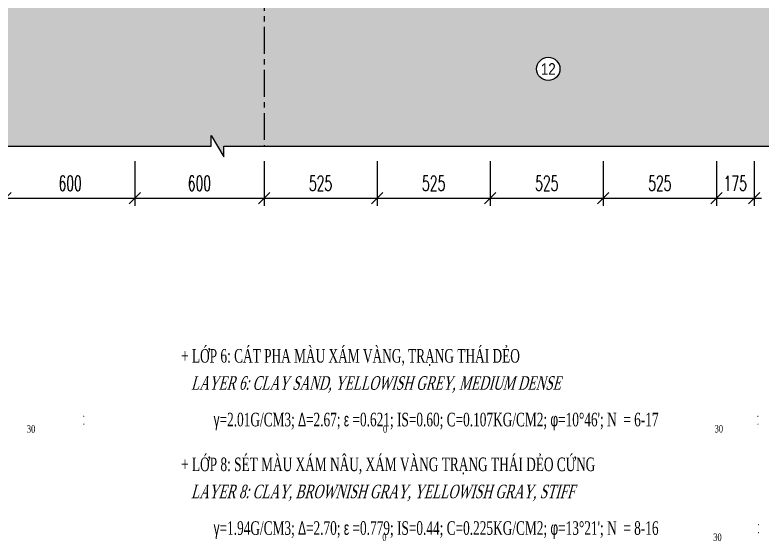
# Model space of a CAD drawing. Extents: x 9472 to 112692, y 46655 to 72187.
# Drawn here: x 27317 to 30785, y 63190 to 65634 of the extents above; entities that cross this region are included whole.
import ezdxf
from ezdxf.enums import TextEntityAlignment as Align

# ---------------------------------------------------------------- set-up
doc = ezdxf.new("R2010")
doc.units = 0
doc.header["$LTSCALE"] = 10
doc.header["$MEASUREMENT"] = 0
doc.linetypes.add('CENTER', pattern=[2, 1.25, -0.25, 0.25, -0.25])
doc.layers.get('0').update_dxf_attribs({"color": 6, "linetype": 'CONTINUOUS'})
for name, color, linetype in [('Hatch', 8, 'CONTINUOUS'), ('Kich thuoc', 2, 'CONTINUOUS'), ('Net vang', 8, 'CONTINUOUS'), ('Text', 4, 'CONTINUOUS'), ('Tim', 8, 'CENTER')]:
    doc.layers.add(name, color=color, linetype=linetype)
doc.styles.add('Kichthuoc', font='romans.shx', dxfattribs={"width": 0.6})
doc.styles.get("Standard").update_dxf_attribs({"font": 'vntimeh.shx', "width": 0.65})
doc.styles.add('Ten', font='Vharialn.ttf')
doc.dimstyles.new('Dim 350', dxfattribs={"dimscale": 350, "dimtxt": 0.2, "dimasz": 0.15, "dimexe": 0.1, "dimexo": 0.2, "dimgap": 0.1, "dimtad": 1, "dimdec": 0, "dimlfac": -1, "dimzin": 0, "dimdsep": 46, "dimtxsty": 'Kichthuoc', "dimblk": 'OBLIQUE', "dimcen": 0.1, "dimdle": 0.1, "dimclrd": 2, "dimclre": 2, "dimclrt": 4, "dimadec": 0, "dimazin": 0, "dimtfac": 1, "dimtdec": 0, "dimtix": 1, "dimtmove": 2, "dimatfit": 3, "dimfxl": 1, "dimtfill": 1, "dimtolj": 1, "dimtzin": 0, "dimarcsym": 0})

# ---------------------------------------------------------------- blocks, each defined once
blk = doc.blocks.new('_Oblique')
at = {"color": 0, "linetype": 'ByBlock', "lineweight": -2}
blk.add_line((-0.5, -0.5), (0.5, 0.5), dxfattribs=at)
blk = doc.blocks.new('*D106')
at = {"layer": 'Kich thuoc', "color": 2, "lineweight": -2}
for p, q in [((27273.2, 64954.4), (27273.2, 64747.3)), ((27873.2, 64954.4), (27873.2, 64747.3)), ((27238.2, 64782.3), (27908.2, 64782.3))]:
    blk.add_line(p, q, dxfattribs=at)
at = {"layer": 'Kich thuoc', "color": 2, "lineweight": -2, "xscale": 52.5, "yscale": 52.5, "zscale": 52.5, "rotation": 180}
blk.add_blockref('_Oblique', (27273.2, 64782.3), dxfattribs=at)
at = {"layer": 'Kich thuoc', "color": 2, "lineweight": -2, "xscale": 52.5, "yscale": 52.5, "zscale": 52.5}
blk.add_blockref('_Oblique', (27873.2, 64782.3), dxfattribs=at)
at = {"layer": 'Kich thuoc', "color": 4, "insert": (27573.2, 64852.3), "char_height": 70, "attachment_point": 5, "style": 'Kichthuoc', "bg_fill": 3, "box_fill_scale": 1.25, "bg_fill_color": 9, "bg_fill_true_color": 13158600, "bg_fill_transparency": 3978432}
blk.add_mtext('\\A1;600', dxfattribs=at)
blk = doc.blocks.new('*D113')
at = {"layer": 'Kich thuoc', "color": 2, "lineweight": -2}
for p, q in [((30573.2, 64954.4), (30573.2, 64747.3)), ((30748.2, 64954.4), (30748.2, 64747.3)), ((30538.2, 64782.3), (30783.2, 64782.3))]:
    blk.add_line(p, q, dxfattribs=at)
at = {"layer": 'Kich thuoc', "color": 2, "lineweight": -2, "xscale": 52.5, "yscale": 52.5, "zscale": 52.5, "rotation": 180}
blk.add_blockref('_Oblique', (30573.2, 64782.3), dxfattribs=at)
at = {"layer": 'Kich thuoc', "color": 2, "lineweight": -2, "xscale": 52.5, "yscale": 52.5, "zscale": 52.5}
blk.add_blockref('_Oblique', (30748.2, 64782.3), dxfattribs=at)
at = {"layer": 'Kich thuoc', "color": 4, "insert": (30660.7, 64852.3), "char_height": 70, "attachment_point": 5, "style": 'Kichthuoc', "bg_fill": 3, "box_fill_scale": 1.25, "bg_fill_color": 9, "bg_fill_true_color": 13158600, "bg_fill_transparency": 11732736}
blk.add_mtext('\\A1;175', dxfattribs=at)
blk = doc.blocks.new('*D114')
at = {"layer": 'Kich thuoc', "color": 2, "lineweight": -2}
for p, q in [((28473.2, 64954.4), (28473.2, 64747.3)), ((28998.2, 64954.4), (28998.2, 64747.3)), ((28438.2, 64782.3), (29033.2, 64782.3))]:
    blk.add_line(p, q, dxfattribs=at)
at = {"layer": 'Kich thuoc', "color": 2, "lineweight": -2, "xscale": 52.5, "yscale": 52.5, "zscale": 52.5, "rotation": 180}
blk.add_blockref('_Oblique', (28473.2, 64782.3), dxfattribs=at)
at = {"layer": 'Kich thuoc', "color": 2, "lineweight": -2, "xscale": 52.5, "yscale": 52.5, "zscale": 52.5}
blk.add_blockref('_Oblique', (28998.2, 64782.3), dxfattribs=at)
at = {"layer": 'Kich thuoc', "color": 4, "insert": (28735.7, 64852.3), "char_height": 70, "attachment_point": 5, "style": 'Kichthuoc', "bg_fill": 3, "box_fill_scale": 1.25, "bg_fill_color": 9, "bg_fill_true_color": 13158600, "bg_fill_transparency": 5602004}
blk.add_mtext('\\A1;525', dxfattribs=at)
blk = doc.blocks.new('*D115')
at = {"layer": 'Kich thuoc', "color": 2, "lineweight": -2}
for p, q in [((27873.2, 64954.4), (27873.2, 64747.3)), ((28473.2, 64954.4), (28473.2, 64747.3)), ((27838.2, 64782.3), (28508.2, 64782.3))]:
    blk.add_line(p, q, dxfattribs=at)
at = {"layer": 'Kich thuoc', "color": 2, "lineweight": -2, "xscale": 52.5, "yscale": 52.5, "zscale": 52.5, "rotation": 180}
blk.add_blockref('_Oblique', (27873.2, 64782.3), dxfattribs=at)
at = {"layer": 'Kich thuoc', "color": 2, "lineweight": -2, "xscale": 52.5, "yscale": 52.5, "zscale": 52.5}
blk.add_blockref('_Oblique', (28473.2, 64782.3), dxfattribs=at)
at = {"layer": 'Kich thuoc', "color": 4, "insert": (28173.2, 64852.3), "char_height": 70, "attachment_point": 5, "style": 'Kichthuoc', "bg_fill": 3, "box_fill_scale": 1.25, "bg_fill_color": 9, "bg_fill_true_color": 13158600, "bg_fill_transparency": 11732736}
blk.add_mtext('\\A1;600', dxfattribs=at)
blk = doc.blocks.new('*D116')
at = {"layer": 'Kich thuoc', "color": 2, "lineweight": -2}
for p, q in [((29523.2, 64954.4), (29523.2, 64747.3)), ((30048.2, 64954.4), (30048.2, 64747.3)), ((29488.2, 64782.3), (30083.2, 64782.3))]:
    blk.add_line(p, q, dxfattribs=at)
at = {"layer": 'Kich thuoc', "color": 2, "lineweight": -2, "xscale": 52.5, "yscale": 52.5, "zscale": 52.5, "rotation": 180}
blk.add_blockref('_Oblique', (29523.2, 64782.3), dxfattribs=at)
at = {"layer": 'Kich thuoc', "color": 2, "lineweight": -2, "xscale": 52.5, "yscale": 52.5, "zscale": 52.5}
blk.add_blockref('_Oblique', (30048.2, 64782.3), dxfattribs=at)
at = {"layer": 'Kich thuoc', "color": 4, "insert": (29785.7, 64852.3), "char_height": 70, "attachment_point": 5, "style": 'Kichthuoc', "bg_fill": 3, "box_fill_scale": 1.25, "bg_fill_color": 9, "bg_fill_true_color": 13158600, "bg_fill_transparency": 4019712}
blk.add_mtext('\\A1;525', dxfattribs=at)
blk = doc.blocks.new('*D117')
at = {"layer": 'Kich thuoc', "color": 2, "lineweight": -2}
for p, q in [((28998.2, 64954.4), (28998.2, 64747.3)), ((29523.2, 64954.4), (29523.2, 64747.3)), ((28963.2, 64782.3), (29558.2, 64782.3))]:
    blk.add_line(p, q, dxfattribs=at)
at = {"layer": 'Kich thuoc', "color": 2, "lineweight": -2, "xscale": 52.5, "yscale": 52.5, "zscale": 52.5, "rotation": 180}
blk.add_blockref('_Oblique', (28998.2, 64782.3), dxfattribs=at)
at = {"layer": 'Kich thuoc', "color": 2, "lineweight": -2, "xscale": 52.5, "yscale": 52.5, "zscale": 52.5}
blk.add_blockref('_Oblique', (29523.2, 64782.3), dxfattribs=at)
at = {"layer": 'Kich thuoc', "color": 4, "insert": (29260.7, 64852.3), "char_height": 70, "attachment_point": 5, "style": 'Kichthuoc', "bg_fill": 3, "box_fill_scale": 1.25, "bg_fill_color": 9, "bg_fill_true_color": 13158600, "bg_fill_transparency": 632951}
blk.add_mtext('\\A1;525', dxfattribs=at)
blk = doc.blocks.new('*D118')
at = {"layer": 'Kich thuoc', "color": 2, "lineweight": -2}
for p, q in [((30048.2, 64954.4), (30048.2, 64747.3)), ((30573.2, 64954.4), (30573.2, 64747.3)), ((30013.2, 64782.3), (30608.2, 64782.3))]:
    blk.add_line(p, q, dxfattribs=at)
at = {"layer": 'Kich thuoc', "color": 2, "lineweight": -2, "xscale": 52.5, "yscale": 52.5, "zscale": 52.5, "rotation": 180}
blk.add_blockref('_Oblique', (30048.2, 64782.3), dxfattribs=at)
at = {"layer": 'Kich thuoc', "color": 2, "lineweight": -2, "xscale": 52.5, "yscale": 52.5, "zscale": 52.5}
blk.add_blockref('_Oblique', (30573.2, 64782.3), dxfattribs=at)
at = {"layer": 'Kich thuoc', "color": 4, "insert": (30310.7, 64852.3), "char_height": 70, "attachment_point": 5, "style": 'Kichthuoc', "bg_fill": 3, "box_fill_scale": 1.25, "bg_fill_color": 9, "bg_fill_true_color": 13158600, "bg_fill_transparency": 5602520}
blk.add_mtext('\\A1;525', dxfattribs=at)

msp = doc.modelspace()

# ---------------------------------------------------------------- linework, layer by layer
at = {"layer": 'Kich thuoc'}
msp.add_circle((29792.8, 65383.2), 54, dxfattribs=at)

# ---------------------------------------------------------------- texts
at = {"layer": 'Text', "style": 'Ten'}
msp.add_text('12', height=54, dxfattribs=at).set_placement((29792.8, 65383.2), align=Align.MIDDLE)
at = {"layer": 'Text'}
for s, height, width, p in [('+ líp 6: c¸t pha mµu x¸m vµng, tr¹ng th¸i dÎo', 63, 0.65, (28088.2, 64018.7)), ('.', 34.7, 0.7, (27631.6, 63767.2)), ('.', 34.7, 0.7, (30761.3, 63767.2)), ('30', 34.65, 0.7, (27372.4, 63693.5)), ('.', 34.7, 0.7, (27631.6, 63730.4)), ('0', 34.7, 0.7, (29025.4, 63692.3)), ('30', 34.65, 0.7, (30565.2, 63694.2)), ('.', 34.7, 0.7, (30761.3, 63730.4)), ('+ líp 8: sÐt mµu x¸m n©u, x¸m vµng tr¹ng th¸i dÎo cøng', 63, 0.65, (28088.2, 63514.7)), ('.', 34.7, 0.7, (30763.2, 63263.2)), ('.', 34.7, 0.7, (30763.2, 63226.4)), ('0', 34.7, 0.7, (29022.4, 63190.2)), ('30', 34.65, 0.7, (30558.6, 63190.2))]:
    msp.add_text(s, height=height, dxfattribs=dict(at, width=width)).set_placement(p)
at = {"layer": 'Text', "oblique": 15, "width": 0.65}
for s, p in [('   layer 6: clay sand, yellowish grey, medium dense', (28088.2, 63892.7)), ('   layer 8: clay, brownish gray, yellowish gray, stiff', (28088.2, 63388.7))]:
    msp.add_text(s, height=63, dxfattribs=at).set_placement(p)
at = {"layer": 'Text', "char_height": 63, "width": 13860, "attachment_point": 7}
for s, insert in [("{\\Fgreeks|c0;g}=2.01g/cm3; {\\Fgreeks|c0;D}=2.67; {\\Fgreeks|c0;e} =0.621; iS=0.60; C=0.107kg/cm2; {\\Fgreeks|c0;f}=10°46'; n  = 6-17", (28239.4, 63703.7)), ("{\\Fgreeks.shx|c1;g}=1.94g/cm3; {\\Fgreeks.shx|c0;D}=2.70; {\\Fgreeks.shx|c1;e} =0.779; iS=0.44; C=0.225kg/cm2; {\\Fgreeks.shx|c1;f}=13°21'; n  = 8-16", (28239.4, 63199.7))]:
    msp.add_mtext(s, dxfattribs=dict(at, insert=insert))

# ---------------------------------------------------------------- dimensions: what is measured, and where the dimension line sits
at = {"layer": 'Kich thuoc'}
for base, p1, p2, picture, middle in [((27873.2, 64782.3), (27273.2, 65024.4), (27873.2, 65024.4), '*D106', (27573.2, 64852.3)), ((28998.2, 64782.3), (28473.2, 65024.4), (28998.2, 65024.4), '*D114', (28735.7, 64852.3)), ((30048.2, 64782.3), (29523.2, 65024.4), (30048.2, 65024.4), '*D116', (29785.7, 64852.3)), ((30748.2, 64782.3), (30573.2, 65024.4), (30748.2, 65024.4), '*D113', (30660.7, 64852.3))]:
    dim = msp.add_linear_dim(base=base, p1=p1, p2=p2, dimstyle='Dim 350', dxfattribs=at)
    dim.commit()
    dim.dimension.update_dxf_attribs({"geometry": picture, "text_midpoint": middle})

# ---------------------------------------------------------------- next in the draw order: dimensions: what is measured, and where the dimension line sits
for base, p1, p2, picture, middle in [((28473.2, 64782.3), (27873.2, 65024.4), (28473.2, 65024.4), '*D115', (28173.2, 64852.3)), ((29523.2, 64782.3), (28998.2, 65024.4), (29523.2, 65024.4), '*D117', (29260.7, 64852.3)), ((30573.2, 64782.3), (30048.2, 65024.4), (30573.2, 65024.4), '*D118', (30310.7, 64852.3))]:
    dim = msp.add_linear_dim(base=base, p1=p1, p2=p2, dimstyle='Dim 350', dxfattribs=at)
    dim.commit()
    dim.dimension.update_dxf_attribs({"geometry": picture, "text_midpoint": middle})

# ---------------------------------------------------------------- next in the draw order: hatches: boundary and pattern name
at = {"layer": 'Hatch'}
h = msp.add_hatch(dxfattribs=at)
h.set_pattern_fill('CORK', color=256, scale=500, style=0)
h.set_pattern_definition([(0, (0, 0), (0, 62.5), []), (135, (31.25, -31.25), (-125, -125), [88.38835, -88.38835]), (135, (46.88, -31.25), (-125, -125), [88.38835, -88.38835]), (135, (62.5, -31.25), (-125, -125), [88.38835, -88.38835])])
h.paths.add_polyline_path([(25604.7, 65693.4), (25555.3, 65397.5), (25466.6, 65412.3), (25515.9, 65708.2)], flags=16)
h.paths.add_polyline_path([(34217.2, 65712.3), (30944.2, 65751.4, 0.267979), (30984.1, 65665.9, 0.520567), (31138.7, 65665.9, 0.520567), (31293.3, 65665.9, 0.520567), (31464.2, 65665.9, 0.520567), (31618.8, 65665.9, 0.520567), (31773.5, 65665.9, 0.520567), (31936.2, 65665.9, 0.520567), (32099, 65665.9, 0.520567), (32269.9, 65665.9, 0.520567), (32440.7, 65665.9, 0.520567), (32595.4, 65665.9, 0.520567), (32750, 65665.9, 0.520567), (32912.7, 65665.9, 0.520567), (33067.4, 65665.9, 0.520567), (33230.1, 65665.9, 0.520567), (33384.7, 65665.9, 0.520567), (33539.3, 65665.9, 0.520567), (33702.1, 65665.9, 0.520567), (33873, 65665.9, 0.520567), (34027.6, 65665.9, 0.520567), (34182.2, 65665.9, 0.158005)], flags=17)
h.paths.add_polyline_path([(25465.4, 65637.1), (25441.8, 65496), (25338.3, 65513.3), (25361.8, 65654.3)], flags=24)
h.paths.add_polyline_path([(26455.8, 65599.5), (26479.3, 65458.5), (26375.7, 65441.2), (26352.2, 65582.3)], flags=24)
h.paths.add_polyline_path([(29748.4, 65345.6), (29837.2, 65345.6), (29837.2, 65420.9), (29748.4, 65420.9)], flags=24)
h.paths.add_polyline_path([(25785.5, 65746.1), (25910.4, 65746.1), (25910.4, 65807.4), (25785.5, 65807.4)], flags=24)
h.paths.add_polyline_path([(25785.5, 65602.5), (25910.4, 65602.5), (25910.4, 65663.8), (25785.5, 65663.8)], flags=24)
h.paths.add_polyline_path([(24784.9, 65165.9), (25274.9, 65165.9), (25274.9, 65246.9), (24784.9, 65246.9)], flags=24)
h.paths.add_polyline_path([(24784.9, 65276.7), (25121.1, 65276.7), (25121.1, 65357.7), (24784.9, 65357.7)], flags=24)
edge = h.paths.add_edge_path()
edge.add_arc((29792.8, 65383.2), 54, 0, 360)
edge = h.paths.add_edge_path()
edge.add_line((34714, 65706.4), (34217.2, 65712.3))
edge.add_arc((34128.1, 65743.1), 94.3, 305, 340.9151, ccw=False)
edge.add_arc((34104.9, 65720), 94.4, 215, 325, ccw=False)
edge.add_arc((33950.3, 65720), 94.4, 215, 325, ccw=False)
edge.add_arc((33787.5, 65725.7), 104.3, 215, 325, ccw=False)
edge.add_arc((33620.7, 65722.9), 99.3, 215, 325, ccw=False)
edge.add_arc((33462, 65720), 94.4, 215, 325, ccw=False)
edge.add_arc((33307.4, 65720), 94.4, 215, 325, ccw=False)
edge.add_arc((33148.7, 65722.9), 99.3, 215, 325, ccw=False)
edge.add_arc((32990, 65720), 94.4, 215, 325, ccw=False)
edge.add_arc((32831.4, 65722.9), 99.3, 215, 325, ccw=False)
edge.add_arc((32672.7, 65720), 94.4, 215, 325, ccw=False)
edge.add_arc((32518.1, 65720), 94.4, 215, 325, ccw=False)
edge.add_arc((32355.3, 65725.7), 104.3, 215, 325, ccw=False)
edge.add_arc((32184.4, 65725.7), 104.3, 215, 325, ccw=False)
edge.add_arc((32017.6, 65722.9), 99.3, 215, 325, ccw=False)
edge.add_arc((31854.8, 65722.9), 99.3, 215, 325, ccw=False)
edge.add_arc((31696.1, 65720), 94.4, 215, 325, ccw=False)
edge.add_arc((31541.5, 65720), 94.4, 215, 325, ccw=False)
edge.add_arc((31378.8, 65725.7), 104.3, 215, 325, ccw=False)
edge.add_arc((31216, 65720), 94.4, 215, 325, ccw=False)
edge.add_arc((31061.4, 65720), 94.4, 215, 325, ccw=False)
edge.add_arc((31038.2, 65743.1), 94.3, 174.9936, 235, ccw=False)
edge.add_line((30944.2, 65751.4), (25758.2, 65813.3))
edge.add_line((25758.2, 65813.3), (25758.2, 65613.4))
edge.add_line((25758.2, 65613.4), (25738.2, 65613.4))
edge.add_line((25738.2, 65613.4), (25738.2, 65813.5))
edge.add_line((25738.2, 65813.5), (24221.9, 65831.6))
edge.add_line((24221.9, 65831.6), (24221.9, 65024.4))
edge.add_line((24221.9, 65024.4), (28227.3, 65024.4))
edge.add_line((28227.3, 65024.4), (28227.3, 65074.4))
edge.add_line((28227.3, 65074.4), (28287.3, 64974.4))
edge.add_line((28287.3, 64974.4), (28287.3, 65024.4))
edge.add_line((28287.3, 65024.4), (34714, 65024.4))
edge.add_line((34714, 65024.4), (34714, 65706.4))

# ---------------------------------------------------------------- next in the draw order: linework, layer by layer
at = {"layer": 'Net vang'}
msp.add_lwpolyline([(24221.9, 65024.4), (28227.3, 65024.4), (28227.3, 65074.4), (28287.3, 64974.4), (28287.3, 65024.4), (34714, 65024.4)], dxfattribs=at)
at = {"layer": 'Tim', "ltscale": 10}
msp.add_line((28473.2, 68778.4), (28473.2, 65024.4), dxfattribs=at)

doc.saveas('drawing.dxf')
